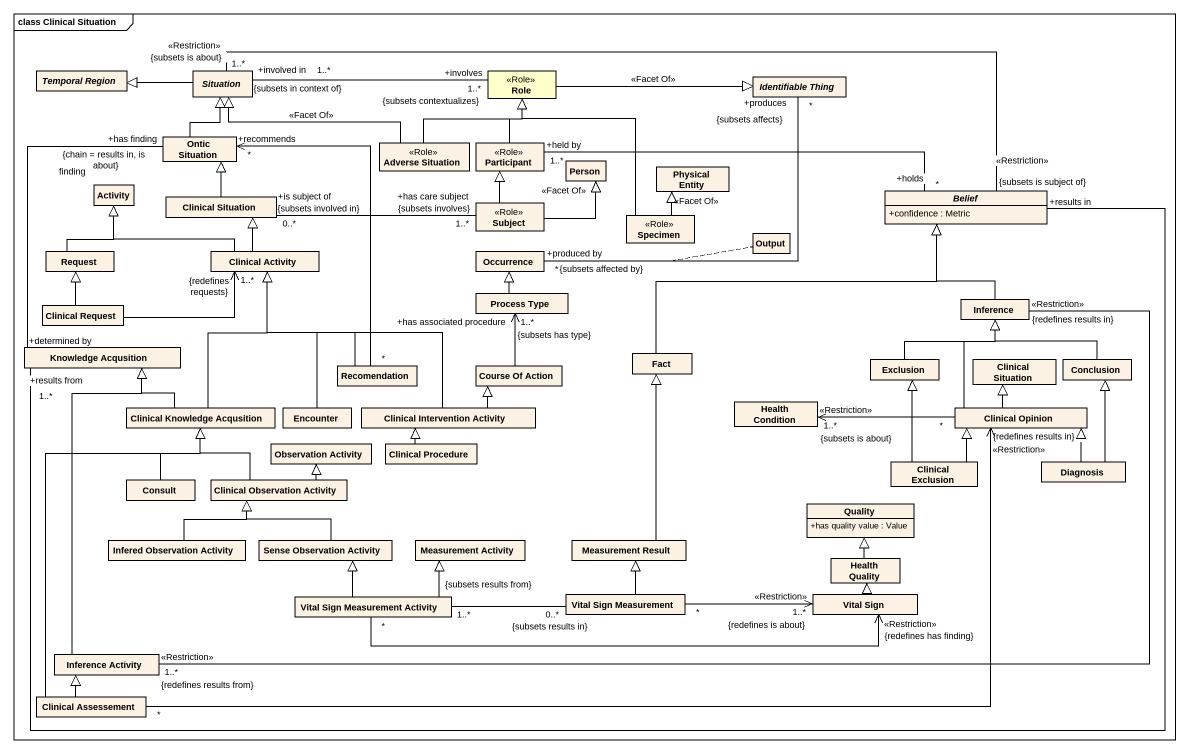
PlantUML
@startuml
mainframe class Clinical Situation
hide circle
hide empty members
skinparam classAttributeIconSize 0
abstract class "Temporal Region" as Temporal_Region
abstract class Situation
class Role <<Role>> #FFFFCC
abstract class "Identifiable Thing" as Identifiable_Thing
class "Ontic Situation" as Ontic_Situation
class "Adverse Situation" as Adverse_Situation <<Role>>
class "Participant" as Participant_ <<Role>>
class Activity
class "Person" as Person_
class "Physical Entity" as Physical_Entity
abstract class Belief {
  +confidence : Metric
}
class "Clinical Situation" as Clinical_Situation
class Subject <<Role>>
class Specimen <<Role>>
class Output
class Request
class "Clinical Activity" as Clinical_Activity
class Occurrence
class "Clinical Request" as Clinical_Request
class "Process Type" as Process_Type
class Inference
class "Knowledge Acqusition" as Knowledge_Acqusition
class Recomendation
class "Course Of Action" as Course_Of_Action
class Fact
class Exclusion
class "Clinical Situation" as Clinical_Situation_2
class Conclusion
class "Clinical Knowledge Acqusition" as Clinical_Knowledge
class Encounter
class "Clinical Intervention Activity" as Clinical_Intervention
class "Health Condition" as Health_Condition
class "Clinical Opinion" as Clinical_Opinion
class "Observation Activity" as Observation_Activity
class "Clinical Procedure" as Clinical_Procedure
class "Clinical Exclusion" as Clinical_Exclusion
class Diagnosis
class Consult
class "Clinical Observation Activity" as Clinical_Observation
class Quality {
  +has quality value : Value
}
class "Infered Observation Activity" as Infered_Observation_Activity
class "Sense Observation Activity" as Sense_Observation_Activity
class "Measurement Activity" as Measurement_Activity
class "Measurement Result" as Measurement_Result
class "Health Quality" as Health_Quality
class "Vital Sign Measurement Activity" as Vital_Sign_Measurement
class "Vital Sign Measurement" as Vital_Sign_Measurement_2
class "Vital Sign" as Vital_Sign
class "Inference Activity" as Inference_Activity
class "Clinical Assessement" as Clinical_Assessement
Situation -left-|> Temporal_Region
Situation "+involved in\n1..*\n{subsets in context of}" -right- "+involves\n1..*\n{subsets contextualizes}" Role
Role -right-|> Identifiable_Thing : <<Facet Of>>
Ontic_Situation -up-|> Situation
Adverse_Situation -left-|> Situation : <<Facet Of>>
Adverse_Situation -up-|> Role
Participant_ -up-|> Role
Belief "{subsets is subject of}\n<<Restriction>>" -left- "1..*\n{subsets is about}\n<<Restriction>>" Situation
Belief "+holds\n*" -left- "+held by\n1..*" Participant_
Clinical_Situation -up-|> Ontic_Situation
Clinical_Situation "0..*\n{subsets involved in}\n+is subject of" -right- "+has care subject\n1..*\n{subsets involves}" Subject
Subject -up-|> Participant_
Subject -up-|> Person_ : <<Facet Of>>
Specimen -up-|> Role
Specimen -up-|> Physical_Entity : <<Facet Of>>
Request -up-|> Activity
Clinical_Activity -left-|> Activity
Clinical_Activity -up-|> Clinical_Situation
Occurrence "+produced by\n*\n{subsets affected by}" -up- "+produces\n*\n{subsets affects}" Identifiable_Thing
(Occurrence, Identifiable_Thing) .. Output
Clinical_Request -up-|> Request
Clinical_Request -right-> "1..*\n{redefines requests}" Clinical_Activity
Process_Type -up-|> Occurrence
Inference -up-|> Belief
Knowledge_Acqusition "+determined by" -up- "+has finding\n{chain = results in, is about}" Ontic_Situation : finding
Knowledge_Acqusition "+results from\n1..*" -right- "+results in" Belief
Recomendation "*" -up-> "*\n+recommends" Ontic_Situation
Recomendation -up-|> Clinical_Activity
Course_Of_Action -up-> "+has associated procedure\n1..*\n{subsets has type}" Process_Type
Fact -right-|> Belief
Exclusion -up-|> Inference
Conclusion -left-|> Inference
Clinical_Knowledge -up-|> Clinical_Activity
Clinical_Knowledge -up-|> Knowledge_Acqusition
Encounter -up-|> Clinical_Activity
Clinical_Intervention -up-|> Clinical_Activity
Clinical_Intervention -right-|> Course_Of_Action
Clinical_Opinion -up-|> Inference
Clinical_Opinion -up-|> Clinical_Situation_2
Clinical_Opinion "*" -left-> "1..*\n{subsets is about}\n<<Restriction>>" Health_Condition
Clinical_Procedure -up-|> Clinical_Intervention
Clinical_Exclusion -up-|> Exclusion
Clinical_Exclusion -up-|> Clinical_Opinion
Diagnosis -up-|> Conclusion
Diagnosis -up-|> Clinical_Opinion
Consult -up-|> Clinical_Knowledge
Clinical_Observation -up-|> Clinical_Knowledge
Clinical_Observation -up-|> Observation_Activity
Infered_Observation_Activity -right-|> Clinical_Observation
Sense_Observation_Activity -up-|> Clinical_Observation
Measurement_Result -up-|> Fact
Health_Quality -up-|> Quality
Vital_Sign_Measurement -up-|> Sense_Observation_Activity
Vital_Sign_Measurement -right-|> Measurement_Activity
Vital_Sign_Measurement "1..*\n{subsets results from}" -right- "0..*\n{subsets results in}" Vital_Sign_Measurement_2
Vital_Sign_Measurement "*" -right-> "{redefines has finding}\n<<Restriction>>" Vital_Sign
Vital_Sign_Measurement_2 -up-|> Measurement_Result
Vital_Sign_Measurement_2 "*" -right-> "1..*\n{redefines is about}\n<<Restriction>>" Vital_Sign
Vital_Sign -up-|> Health_Quality
Inference_Activity "1..*\n{redefines results from}\n<<Restriction>>" -right- "{redefines results in}\n<<Restriction>>" Inference
Inference_Activity -up-|> Knowledge_Acqusition
Clinical_Assessement -up-|> Clinical_Knowledge
Clinical_Assessement "*" -right-> "{redefines results in}\n<<Restriction>>" Clinical_Opinion
Clinical_Assessement -up-|> Inference_Activity
@enduml
